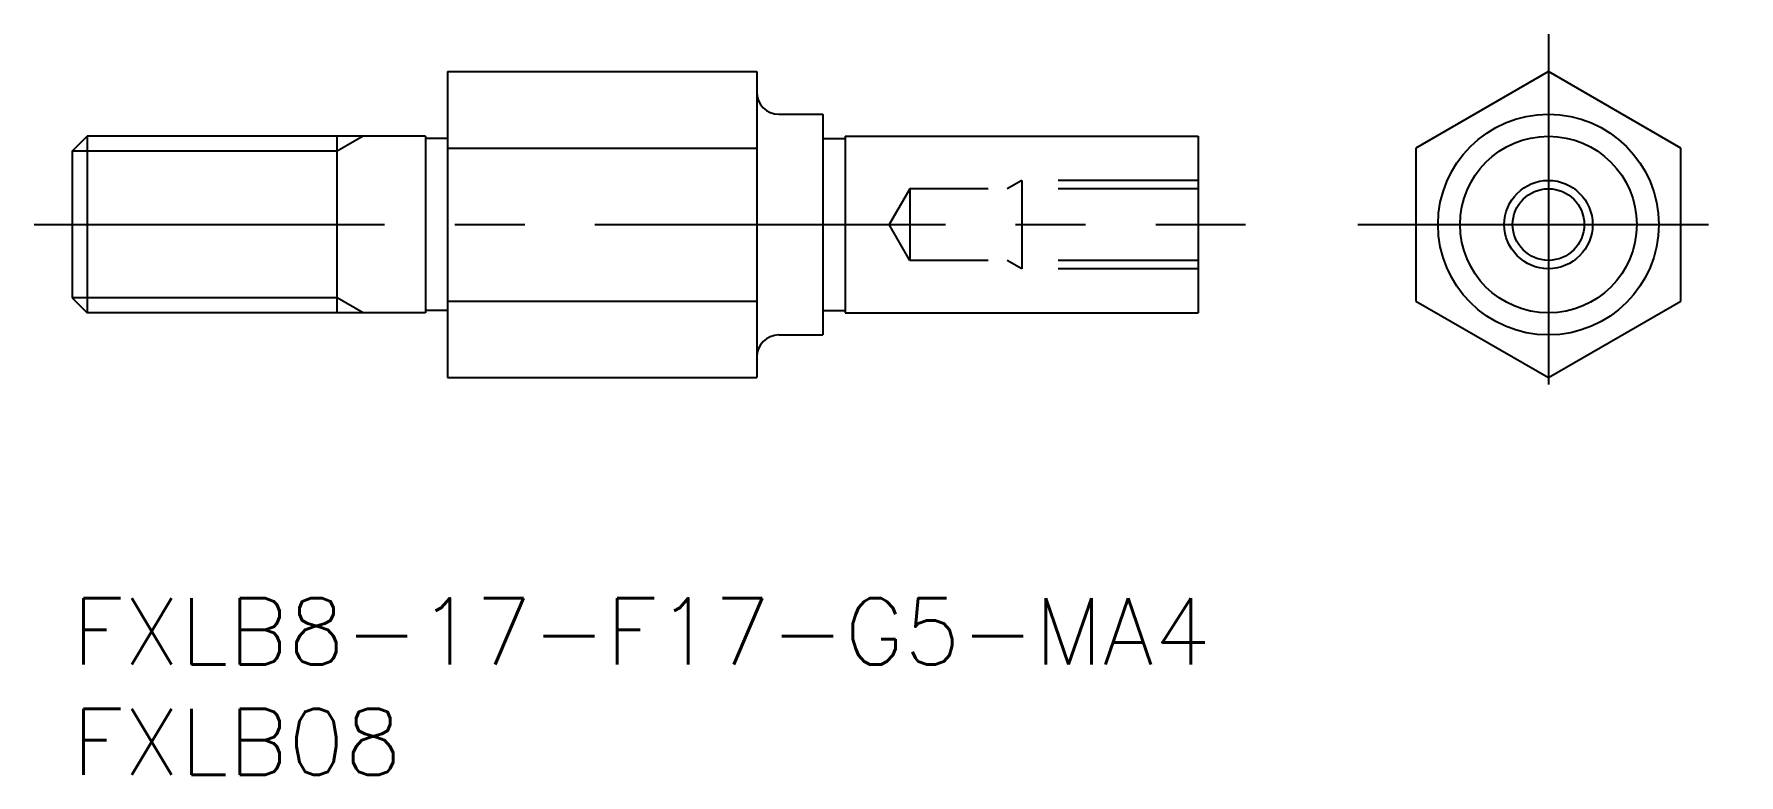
# Model space of a CAD drawing. Extents: x -1.7 to 75.5, y -8 to 25.6.
import ezdxf

# ---------------------------------------------------------------- set-up
doc = ezdxf.new("R2010")
doc.units = 0
doc.header["$LTSCALE"] = 0.5
doc.linetypes.add('CENTER', pattern=[50.8, 31.75, -6.35, 6.35, -6.35])
doc.linetypes.add('DASHED', pattern=[19.05, 12.7, -6.35])
for name, color, linetype in [('MSM_CENTER', 1, 'CENTER'), ('MSM_CONTINUOUS', 7, 'CONTINUOUS'), ('MSM_DASHED', 4, 'DASHED'), ('MSM_NARROW', 5, 'CONTINUOUS'), ('MSM_PART_NUMBER', 7, 'CONTINUOUS')]:
    doc.layers.add(name, color=color, linetype=linetype)
doc.styles.get("Standard").update_dxf_attribs({"font": 'txt.shx', "height": 3, "bigfont": 'bigfont.shx'})

# ---------------------------------------------------------------- blocks, each defined once
blk = doc.blocks.new('*U11')
at = {"layer": 'MSM_PART_NUMBER'}
blk.add_text('FXLB08', height=3, dxfattribs=at).set_placement((0, -8))
blk = doc.blocks.new('*U12')
at = {"layer": 'MSM_PART_NUMBER'}
blk.add_text('FXLB8-17-F17-G5-MA4', height=3, dxfattribs=at).set_placement((0, -3))

msp = doc.modelspace()

# ---------------------------------------------------------------- linework, layer by layer
at = {"layer": 'MSM_CENTER'}
for p, q in [((66.859, 25.555), (66.859, 8.301)), ((-1.73, 16.928), (53.142, 16.928)), ((58.232, 16.928), (75.486, 16.928))]:
    msp.add_line(p, q, dxfattribs=at)
at = {"layer": 'MSM_CONTINUOUS'}
for p, q in [((17, 23.856), (17, 10)), ((17, 23.856), (31, 23.856)), ((31, 23.856), (31, 10)), ((66.859, 23.856), (60.859, 20.392)), ((72.859, 20.392), (66.859, 23.856)), ((32, 21.928), (34, 21.928)), ((34, 21.928), (34, 11.928)), ((0, 20.252), (0.677, 20.928)), ((0.677, 20.928), (0.677, 12.928)), ((16, 20.928), (0.677, 20.928)), ((12, 12.928), (12, 20.928)), ((16, 20.928), (16, 12.928)), ((35, 20.928), (51, 20.928)), ((35, 20.928), (35, 12.928)), ((51, 20.928), (51, 12.928)), ((0, 20.252), (0, 13.605)), ((17, 20.828), (16, 20.828)), ((17, 20.392), (31, 20.392)), ((34, 20.828), (35, 20.828)), ((60.859, 20.392), (60.859, 13.464)), ((72.859, 13.464), (72.859, 20.392)), ((0, 13.605), (0.677, 12.928)), ((17, 13.464), (31, 13.464)), ((60.859, 13.464), (66.859, 10)), ((66.859, 10), (72.859, 13.464)), ((16, 12.928), (0.677, 12.928)), ((17, 13.028), (16, 13.028)), ((34, 13.028), (35, 13.028)), ((35, 12.928), (51, 12.928)), ((32, 11.928), (34, 11.928)), ((17, 10), (31, 10))]:
    msp.add_line(p, q, dxfattribs=at)
for radius in [5, 4, 1.621]:
    msp.add_circle((66.859, 16.928), radius, dxfattribs=at)
for centre, start, end in [((32, 22.928), 180, 270), ((32, 10.928), 90, 180)]:
    msp.add_arc(centre, 1, start, end, dxfattribs=at)
at = {"layer": 'MSM_DASHED'}
for p, q in [((37.936, 18.549), (37, 16.928)), ((51, 18.549), (37.936, 18.549)), ((37.936, 18.549), (37.936, 15.307)), ((43, 18.928), (42.344, 18.549)), ((51, 18.928), (43, 18.928)), ((43, 18.928), (43, 14.928)), ((37.936, 15.307), (37, 16.928)), ((51, 15.307), (37.936, 15.307)), ((43, 14.928), (42.344, 15.307)), ((51, 14.928), (43, 14.928))]:
    msp.add_line(p, q, dxfattribs=at)
at = {"layer": 'MSM_NARROW'}
for p, q in [((13.172, 20.928), (12, 20.252)), ((12, 20.252), (0, 20.252)), ((12, 13.605), (0, 13.605)), ((13.172, 12.928), (12, 13.605))]:
    msp.add_line(p, q, dxfattribs=at)
msp.add_circle((66.859, 16.928), 2, dxfattribs=at)

# ---------------------------------------------------------------- block references
at = {"layer": 'MSM_CONTINUOUS'}
for name in ['*U12', '*U11']:
    msp.add_blockref(name, (0, 0), dxfattribs=at)

doc.saveas('drawing.dxf')
